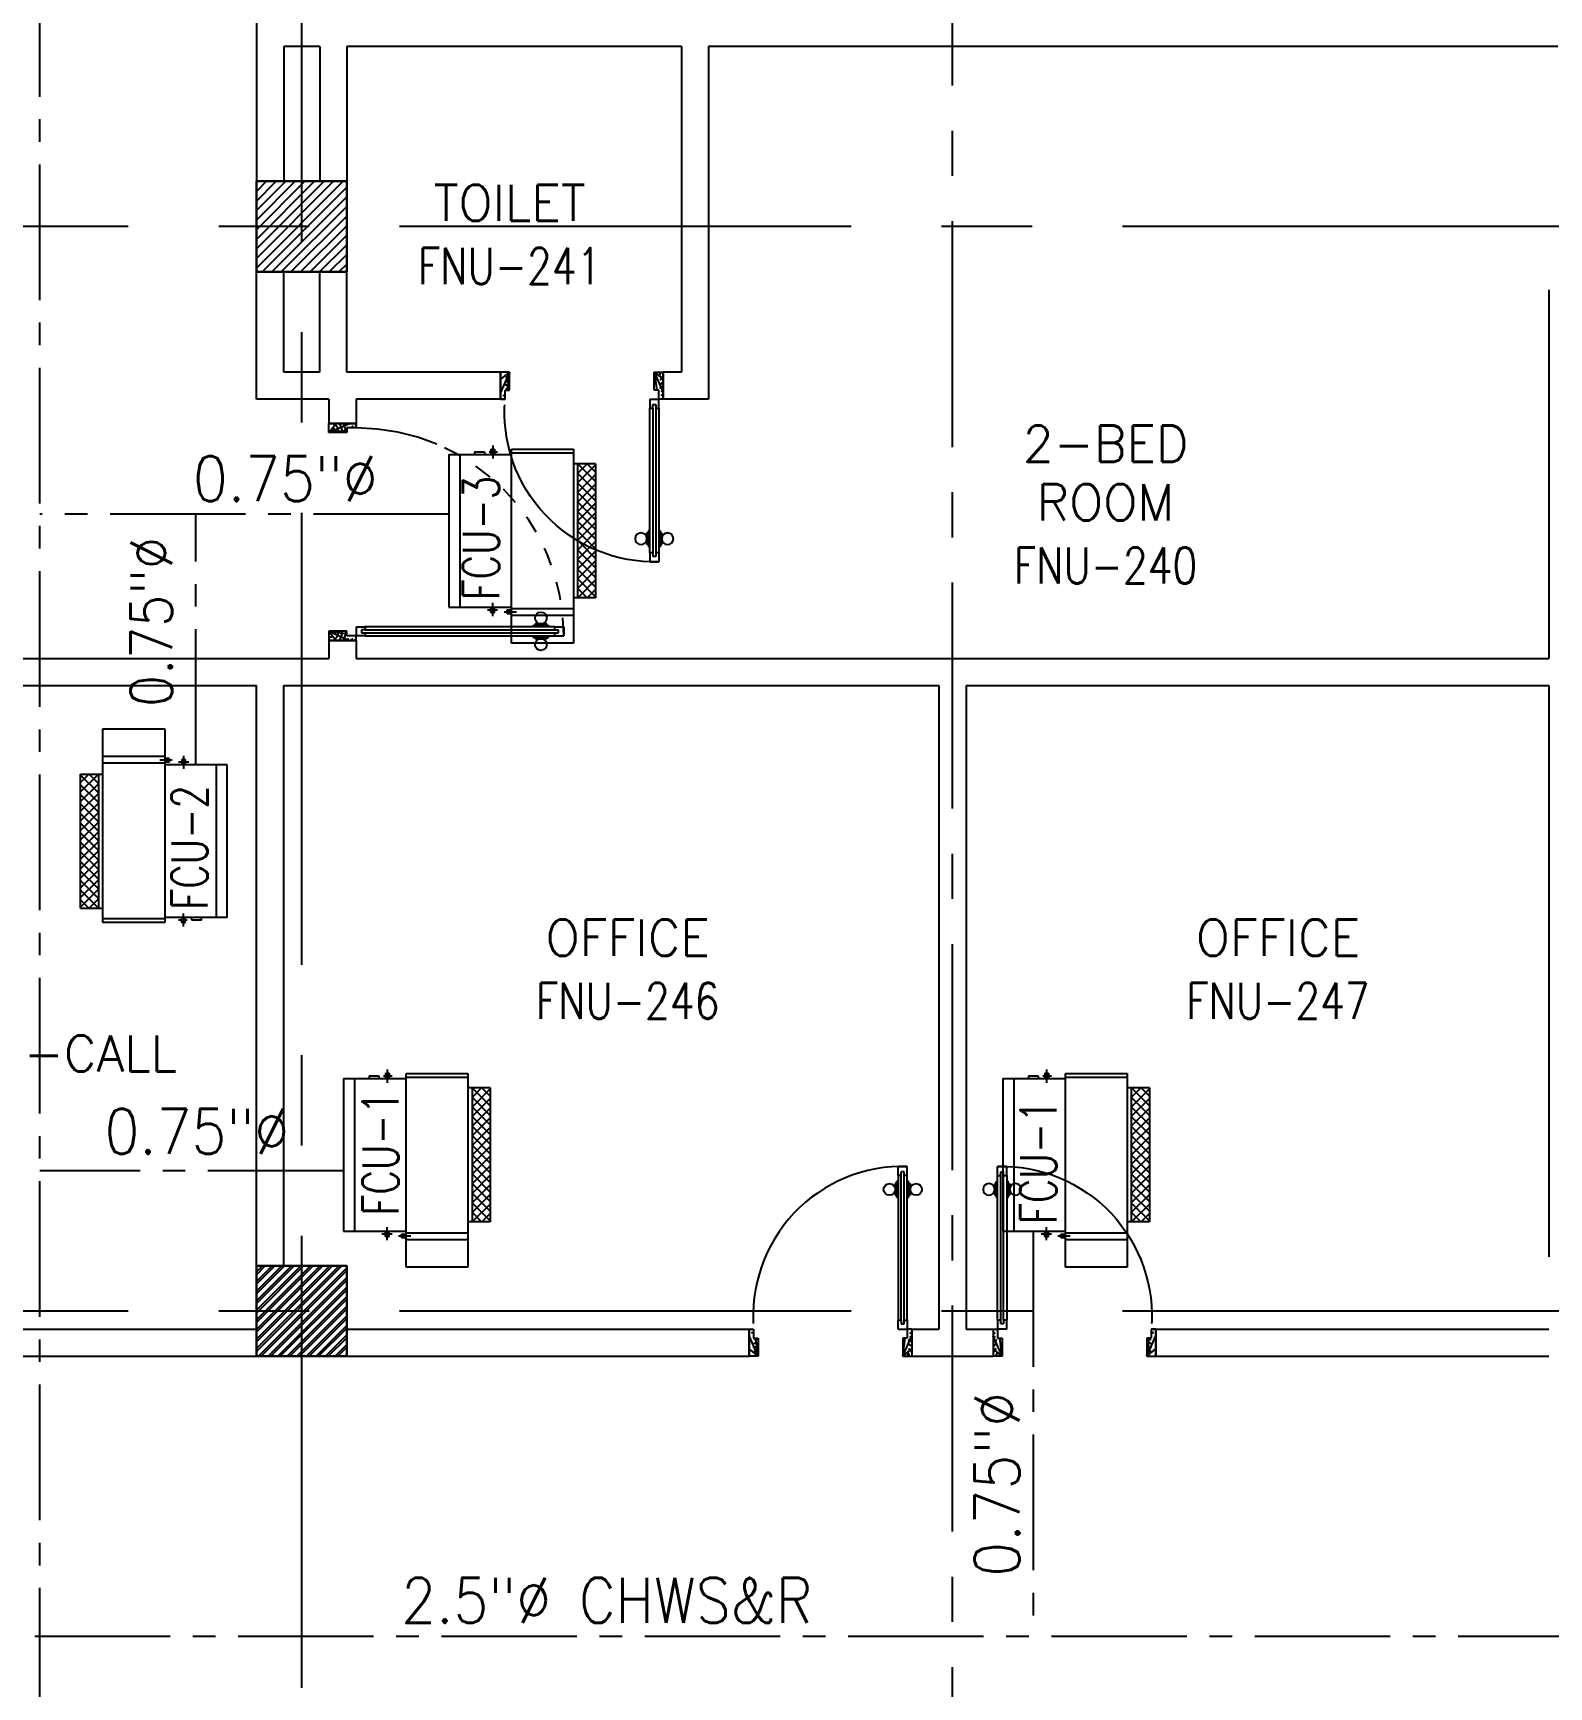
# Model space of a CAD drawing. Extents: x 417866242 to 417866469, y 43498047 to 43498124.
# Drawn here: x 417866407.63 to 417866416.02, y 43498082.73 to 43498091.88 of the extents above; entities that cross this region are included whole.
import ezdxf
from ezdxf.enums import TextEntityAlignment as Align

# ---------------------------------------------------------------- set-up
doc = ezdxf.new("R2010")
doc.units = 0
doc.header["$MEASUREMENT"] = 0
for name, pattern in [('CENTER', [2, 1.25, -0.25, 0.25, -0.25]), ('CENTER2', [1.125, 0.75, -0.125, 0.125, -0.125]), ('CENTERX2', [4, 2.5, -0.5, 0.5, -0.5]), ('HIDDEN', [0.375, 0.25, -0.125])]:
    doc.linetypes.add(name, pattern=pattern)
doc.layers.get('0').update_dxf_attribs({"linetype": 'CONTINUOUS'})
for name, color, linetype in [('AC-CH', 6, 'CENTER2'), ('AC-CHT', 2, 'CONTINUOUS'), ('AXES', 11, 'CENTERX2'), ('AXES1', 11, 'CENTER'), ('COL', 3, 'CONTINUOUS'), ('DOOR', 11, 'CONTINUOUS'), ('FCU', 6, 'CONTINUOUS'), ('HAT', 11, 'CONTINUOUS'), ('M-TEXT', 2, 'CONTINUOUS'), ('RM-NAME', 11, 'CONTINUOUS'), ('RM-NO', 11, 'CONTINUOUS'), ('WALL', 11, 'CONTINUOUS')]:
    doc.layers.add(name, color=color, linetype=linetype)
doc.styles.add('KHRS2', font='ROMANS.shx', dxfattribs={"height": 200})
doc.styles.add('ROMANS', font='ROMANS.shx', dxfattribs={"width": 0.6})

# ---------------------------------------------------------------- blocks, each defined once
blk = doc.blocks.new('DOOR90')
at = {"layer": 'DOOR', "color": 7, "linetype": 'ByBlock'}
for p, q in [((-150, 0), (0, 0)), ((-150, 0), (-150, -25)), ((0, -50), (-113.7099299924448, 0)), ((0, -50), (-40.1457343158545, 0)), ((0, -50), (0, 0)), ((-1000, -25), (-1050, -25)), ((-1050, -75), (-1050, -25)), ((-1050, -25), (-1050, -75)), ((-1000, -75), (-1050, -74.99999999947613)), ((-1000, -41.9999999999709), (-1020, -41.9999999999709)), ((-1020, -42), (-1020, -58)), ((-1000, -58), (-1020, -58)), ((-1000, -25), (-1000, -41.9999999999709)), ((-1000, -58), (-1000, -75)), ((-877.6424572214019, -17.79999999995925), (-967.6424572214019, -17.79999999995925)), ((-967.6424572214019, -25), (-967.6424572214019, -17.79999999995925)), ((-967.6424572214019, -75), (-967.6424572214019, -82.20000000004075)), ((-877.6424572214019, -82.20000000004075), (-967.6424572214019, -82.20000000004075)), ((-955.0424572214251, -8.799999999959255), (-890.2424572213786, -8.799999999959255)), ((-955.0424572214251, -17.79999999995925), (-955.0424572214251, -8.799999999959255)), ((-955.0424572214251, -17.79999999995925), (-890.2424572213786, -17.79999999995925)), ((-955.0424572214251, -82.20000000004075), (-890.2424572213786, -82.20000000004075)), ((-955.0424572214251, -82.20000000004075), (-955.0424572214251, -91.20000000004075)), ((-955.0424572214251, -91.20000000004075), (-890.2424572213786, -91.20000000004075)), ((-890.2424572213786, -17.79999999995925), (-890.2424572213786, -8.799999999959255)), ((-890.2424572213786, -82.20000000004075), (-890.2424572213786, -91.20000000004075)), ((-877.6424572214019, -25), (-877.6424572214019, -17.79999999995925)), ((-877.6424572214019, -75), (-877.6424572214019, -82.20000000004075)), ((-200, -25), (-150, -25)), ((-200, -42), (-200, -25)), ((-180, -42), (-200, -42)), ((-200, -58), (-180, -58)), ((-200, -75), (-200, -58)), ((-150, -75), (-200, -75)), ((-180, -58), (-180, -42)), ((-150, -25), (-100, -25)), ((-150, -75), (-150, -25)), ((-100, -25), (-100, -50)), ((0, -50), (-100, -36.64271395650576)), ((-100, -50), (0, -50)), ((-150, -875), (-100, -875)), ((-150, -900), (-150, -875)), ((-150, -900), (0, -900)), ((0, -900), (-150, -900)), ((0, -850), (-113.7099299924448, -900)), ((-100, -875), (-100, -850)), ((0, -850), (-100, -863.3572860434942)), ((-100, -850), (0, -850)), ((0, -850), (-40.1457343158545, -900)), ((0, -850), (0, -900))]:
    blk.add_line(p, q, dxfattribs=at)
at = {"layer": 'DOOR', "linetype": 'ByBlock'}
for p, q in [((-200, -25), (-1000, -25)), ((-200, -42), (-1000, -41.9999999999709)), ((-200, -58), (-1000, -58)), ((-1000, -75), (-200, -75))]:
    blk.add_line(p, q, dxfattribs=at)
at = {"layer": 'DOOR', "color": 7, "linetype": 'ByBlock'}
for centre in [(-922.6424572214019, 23.53094421501737), (-922.6424572214019, -123.5309442149592)]:
    blk.add_circle(centre, 32.39999999998526, dxfattribs=at)
for centre, radius, start, end in [((0, -50), 154.4019578127773, 161.1052885482714, 166.2857707768669), ((0, -50), 94.40195781277725, 148.0181880328085, 180), ((0, -50), 134.4019578127773, 158.159849394549, 169.2800236450682), ((0, -50), 114.4019578127773, 154.0838418822192, 167.37742587102), ((0, -50), 74.40195781277725, 137.7764264185456, 180), ((0, -50), 54.40195781277725, 113.2073828924446, 180), ((0, -50), 34.40195781277725, 90, 180), ((0, -50), 14.40195781277725, 90, 180), ((0, -850), 154.4019578127773, 193.7142292231331, 198.8947114517286), ((0, -850), 134.4019578127773, 190.7199763549318, 201.840150605451), ((0, -850), 94.40195781277725, 180, 211.9818119671915), ((0, -850), 74.40195781277725, 180, 222.2235735814543), ((0, -850), 54.40195781277725, 180, 246.7926171075554), ((0, -850), 34.40195781277725, 180, 270), ((0, -850), 14.40195781277725, 180, 270)]:
    blk.add_arc(centre, radius, start, end, dxfattribs=at)
at = {"layer": 'DOOR', "linetype": 'HIDDEN', "ltscale": 0.5}
blk.add_arc((-222.2222222220153, -49.99999999976717), 828.155208510499, 178.270116378131, 275.0030377036063, dxfattribs=at)
blk = doc.blocks.new('DOOR100')
at = {"layer": 'DOOR', "color": 7, "linetype": 'ByBlock'}
for p, q in [((-75.00000000011642, 1250), (-74.99999999959255, 1300.000000000029)), ((-75.00000000011642, 1300), (-25.00000000011642, 1300)), ((-25.00000000011642, 1300), (-75.00000000011642, 1300)), ((-25.00000000011642, 1250), (-25.00000000011642, 1300)), ((-91.20000000018626, 1205.042457221396), (-91.20000000018626, 1140.242457221408)), ((-82.20000000018626, 1205.042457221396), (-91.20000000018626, 1205.042457221396)), ((-82.20000000018626, 1127.642457221402), (-82.20000000018626, 1217.642457221402)), ((-75.00000000011642, 1217.642457221402), (-82.20000000018626, 1217.642457221402)), ((-82.20000000018626, 1205.042457221396), (-82.20000000018626, 1140.242457221408)), ((-58.00000000011642, 1250), (-75.00000000011642, 1250)), ((-58.00000000011642, 1250), (-58.00000000011642, 1270)), ((-42.00000000011642, 1270), (-58.00000000011642, 1270)), ((-42.00000000011642, 1250), (-42.00000000011642, 1270)), ((-25.00000000011642, 1250), (-42.00000000011642, 1250)), ((-25.00000000011642, 1217.642457221402), (-17.80000000004657, 1217.642457221402)), ((-17.80000000004657, 1127.642457221402), (-17.80000000004657, 1217.642457221402)), ((-17.80000000004657, 1205.042457221396), (-17.80000000004657, 1140.242457221408)), ((-17.80000000004657, 1205.042457221396), (-8.800000000046566, 1205.042457221396)), ((-8.800000000046566, 1205.042457221396), (-8.800000000046566, 1140.242457221408)), ((-82.20000000018626, 1140.242457221408), (-91.20000000018626, 1140.242457221408)), ((-75.00000000011642, 1127.642457221402), (-82.20000000018626, 1127.642457221402)), ((-25.00000000011642, 1127.642457221402), (-17.80000000004657, 1127.642457221402)), ((-17.80000000004657, 1140.242457221408), (-8.800000000046566, 1140.242457221408)), ((-75, 200), (-58, 200)), ((-75, 150), (-75, 200)), ((-58, 200), (-58, 180)), ((-42, 200), (-25, 200)), ((-42, 180), (-42, 200)), ((-25, 200), (-25, 150)), ((-1200, 0), (-1200, 150)), ((-1200, 150), (-1175, 150)), ((-1200, 150), (-1200, 0)), ((-1150, 0), (-1200, 113.7099299924448)), ((-1175, 150), (-1175, 100)), ((-1175, 100), (-1150, 100)), ((-1150, 0), (-1163.357286043465, 100)), ((-1150, 100), (-1150, 0)), ((-75, 150), (-25, 150)), ((-58, 180), (-42, 180)), ((-50, 0), (0, 113.7099299924448)), ((-50, 100), (-50, 0)), ((-50, 0), (-36.64271395653486, 100)), ((-25, 100), (-50, 100)), ((0, 150), (-25, 150)), ((-25, 150), (-25, 100)), ((0, 0), (0, 150)), ((0, 150), (0, 0)), ((-1150, 0), (-1200, 40.1457343158545)), ((-1150, 0), (-1200, 0)), ((-50, 0), (0, 40.1457343158545)), ((-50, 0), (0, 0))]:
    blk.add_line(p, q, dxfattribs=at)
at = {"layer": 'DOOR', "linetype": 'ByBlock'}
for p, q in [((-75.00000000011642, 1250), (-75, 200)), ((-58, 200), (-58.00000000011642, 1250)), ((-42, 200), (-42.00000000011642, 1250)), ((-25, 200), (-25.00000000011642, 1250))]:
    blk.add_line(p, q, dxfattribs=at)
at = {"layer": 'DOOR', "color": 7, "linetype": 'ByBlock'}
for centre in [(-123.5309442150756, 1172.642457221402), (23.53094421490096, 1172.642457221402)]:
    blk.add_circle(centre, 32.39999999998526, dxfattribs=at)
at = {"layer": 'DOOR', "linetype": 'HIDDEN', "ltscale": 0.5}
blk.add_arc((-24.99999999965075, 149.9999999994106), 1150.000000000618, 90, 179.9999999995831, dxfattribs=at)
at = {"layer": 'DOOR', "color": 7, "linetype": 'ByBlock'}
for centre, radius, start, end in [((-1150, 0), 154.4019578127773, 103.7142292212167, 108.8947114515936), ((-1150, 0), 134.4019578127773, 100.7199763555959, 111.8401506085482), ((-1150, 0), 94.40195781277725, 90, 121.981811965689), ((-50, 0), 94.40195781277725, 58.01818803431096, 90), ((-50, 0), 134.4019578127773, 68.15984939145177, 79.28002364440412), ((-50, 0), 114.4019578127773, 64.0838418833441, 77.3774258719247), ((-50, 0), 154.4019578127773, 71.10528854840643, 76.28577077878333), ((-1150, 0), 74.40195781277725, 90, 132.2235735847074), ((-1150, 0), 54.40195781277725, 90, 156.7926171089788), ((-1150, 0), 34.40195781277725, 90, 180), ((-1150, 0), 14.40195781277725, 90, 180), ((-50, 0), 74.40195781277725, 47.7764264152926, 90), ((-50, 0), 54.40195781277725, 23.20738289102122, 90), ((-50, 0), 34.40195781277725, 0, 90), ((-50, 0), 14.40195781277725, 0, 90)]:
    blk.add_arc(centre, radius, start, end, dxfattribs=at)
blk = doc.blocks.new('COL50')
at = {"layer": 'COL'}
blk.add_lwpolyline([(-249.9999999999709, 250), (-249.9999999999418, -250), (250, -250), (249.9999999999709, 250)], close=True, dxfattribs=at)
blk = doc.blocks.new('*X62')
at = {"color": 0}
for p, q in [((245928.5557043091, 155507.2760600793), (246411.0136180414, 155989.7339738117)), ((245928.5557043091, 155560.3090686683), (246357.9806094524, 155989.7339738117)), ((245928.5557043091, 155613.3420772573), (246304.9476008634, 155989.7339738117)), ((245928.5557043091, 155666.3750858463), (246251.9145922745, 155989.7339738117)), ((245928.5557043091, 155719.4080944353), (246198.8815836855, 155989.7339738117)), ((245928.5557043091, 155772.4411030243), (246145.8485750965, 155989.7339738117)), ((245928.5557043091, 155825.4741116133), (246092.8155665075, 155989.7339738117)), ((245928.5557043091, 155878.5071202023), (246039.7825579185, 155989.7339738117)), ((245928.5557043091, 155931.5401287913), (245986.7495493295, 155989.7339738117)), ((245964.0466266304, 155489.7339738117), (246428.5557043091, 155954.2430514903)), ((246017.0796352194, 155489.7339738117), (246428.5557043091, 155901.2100429013)), ((246070.1126438084, 155489.7339738117), (246428.555704309, 155848.1770343123)), ((246123.1456523974, 155489.7339738117), (246428.555704309, 155795.1440257233)), ((246176.1786609864, 155489.7339738117), (246428.555704309, 155742.1110171343)), ((246229.2116695754, 155489.7339738117), (246428.555704309, 155689.0780085453)), ((246282.2446781644, 155489.7339738117), (246428.555704309, 155636.0449999563)), ((246335.2776867533, 155489.7339738117), (246428.555704309, 155583.0119913673)), ((246388.3106953423, 155489.7339738117), (246428.555704309, 155529.9789827784))]:
    blk.add_line(p, q, dxfattribs=at)
blk = doc.blocks.new('*X63')
at = {"color": 0}
for p, q in [((245928.5557043091, 149514.5460895233), (246403.7435885974, 149989.7339738117)), ((245928.5557043091, 149567.5790981123), (246350.7105800085, 149989.7339738117)), ((245928.5557043091, 149620.6121067013), (246297.6775714195, 149989.7339738117)), ((245928.5557043091, 149673.6451152903), (246244.6445628305, 149989.7339738117)), ((245928.5557043091, 149726.6781238793), (246191.6115542415, 149989.7339738117)), ((245928.5557043091, 149779.7111324683), (246138.5785456525, 149989.7339738117)), ((245928.5557043091, 149832.7441410573), (246085.5455370635, 149989.7339738117)), ((245928.5557043091, 149885.7771496463), (246032.5125284745, 149989.7339738117)), ((245928.5557043091, 149938.8101582353), (245979.4795198855, 149989.7339738117)), ((245956.7765971864, 149489.7339738117), (246428.555704309, 149961.5130809343)), ((246009.8096057754, 149489.7339738117), (246428.555704309, 149908.4800723453)), ((246062.8426143644, 149489.7339738117), (246428.555704309, 149855.4470637563)), ((246115.8756229534, 149489.7339738117), (246428.555704309, 149802.4140551673)), ((246168.9086315424, 149489.7339738117), (246428.555704309, 149749.3810465783)), ((246221.9416401314, 149489.7339738117), (246428.555704309, 149696.3480379893)), ((246274.9746487204, 149489.7339738117), (246428.555704309, 149643.3150294003)), ((246328.0076573094, 149489.7339738117), (246428.555704309, 149590.2820208113)), ((246381.0406658984, 149489.7339738117), (246428.555704309, 149537.2490122223))]:
    blk.add_line(p, q, dxfattribs=at)
blk = doc.blocks.new('*X51')
at = {"color": 0}
for p, q in [((203888.5557043092, 149529.7219005934), (204348.5677775275, 149989.7339738117)), ((203888.5557043092, 149582.7549091823), (204295.5347689385, 149989.7339738117)), ((203888.5557043092, 149635.7879177713), (204242.5017603496, 149989.7339738117)), ((203888.5557043092, 149688.8209263603), (204189.4687517605, 149989.7339738117)), ((203888.5557043092, 149741.8539349493), (204136.4357431715, 149989.7339738117)), ((203888.5557043092, 149794.8869435383), (204083.4027345826, 149989.7339738117)), ((203888.5557043092, 149847.9199521273), (204030.3697259936, 149989.7339738117)), ((203888.5557043092, 149900.9529607163), (203977.3367174046, 149989.7339738117)), ((203888.5557043092, 149953.9859693053), (203924.3037088156, 149989.7339738117)), ((203901.6007861165, 149489.7339738117), (204388.5557043091, 149976.6888920043)), ((203954.6337947055, 149489.7339738117), (204388.5557043091, 149923.6558834153)), ((204007.6668032945, 149489.7339738117), (204388.5557043091, 149870.6228748263)), ((204060.6998118835, 149489.7339738117), (204388.5557043091, 149817.5898662373)), ((204113.7328204725, 149489.7339738117), (204388.5557043091, 149764.5568576483)), ((204166.7658290615, 149489.7339738117), (204388.5557043091, 149711.5238490594)), ((204219.7988376505, 149489.7339738117), (204388.5557043091, 149658.4908404704)), ((204272.8318462395, 149489.7339738117), (204388.5557043091, 149605.4578318814)), ((204325.8648548285, 149489.7339738117), (204388.5557043091, 149552.4248232924)), ((204378.8978634174, 149489.7339738117), (204388.5557043091, 149499.3918147034))]:
    blk.add_line(p, q, dxfattribs=at)
blk = doc.blocks.new('*X29')
at = {"color": 0}
for p, q in [((16890.47746209932, -2466.570672882412), (16943.4517006644, -2413.596434317336)), ((16890.47746209932, -2519.603681471403), (16990.47746209933, -2419.603681471401)), ((16990.47746209933, -2565.49912589376), (16890.47746209932, -2465.499125893757)), ((16990.47746209933, -2512.466117304769), (16891.6077791119, -2413.596434317336)), ((16990.47746209933, -2459.433108715778), (16944.64078770089, -2413.596434317336)), ((16890.47746209932, -2572.636690060394), (16990.47746209933, -2472.636690060392)), ((16990.47746209933, -2618.532134482751), (16890.47746209932, -2518.532134482748)), ((16890.47746209932, -2625.669698649385), (16990.47746209933, -2525.669698649383)), ((16990.47746209933, -2671.565143071742), (16890.47746209932, -2571.565143071739)), ((16890.47746209932, -2678.702707238376), (16990.47746209933, -2578.702707238374)), ((16990.47746209933, -2724.598151660733), (16890.47746209932, -2624.59815166073)), ((16890.47746209932, -2731.735715827367), (16990.47746209933, -2631.735715827365)), ((16990.47746209933, -2777.631160249724), (16890.47746209932, -2677.631160249721)), ((16890.47746209932, -2784.768724416358), (16990.47746209933, -2684.768724416357)), ((16990.47746209933, -2830.664168838715), (16890.47746209932, -2730.664168838713)), ((16890.47746209932, -2837.801733005349), (16990.47746209933, -2737.801733005348)), ((16990.47746209933, -2883.697177427706), (16890.47746209932, -2783.697177427704)), ((16890.47746209932, -2890.83474159434), (16990.47746209933, -2790.834741594339)), ((16990.47746209933, -2936.730186016697), (16890.47746209932, -2836.730186016694)), ((16890.47746209932, -2943.867750183331), (16990.47746209933, -2843.86775018333)), ((16990.47746209933, -2989.763194605689), (16890.47746209932, -2889.763194605686)), ((16890.47746209932, -2996.900758772323), (16990.47746209933, -2896.900758772321)), ((16990.47746209933, -3042.796203194679), (16890.47746209932, -2942.796203194677)), ((16890.47746209932, -3049.933767361314), (16990.47746209933, -2949.933767361312)), ((16990.47746209933, -3095.82921178367), (16890.47746209932, -2995.829211783668)), ((16890.47746209932, -3102.966775950305), (16990.47746209933, -3002.966775950303)), ((16990.47746209933, -3148.862220372662), (16890.47746209932, -3048.862220372659)), ((16943.52866745501, -3154.946434317336), (16890.47746209932, -3101.89522896165)), ((16891.53081232129, -3154.946434317336), (16990.47746209933, -3055.999784539294)), ((16944.56382091028, -3154.946434317336), (16990.47746209933, -3109.032793128285))]:
    blk.add_line(p, q, dxfattribs=at)
blk = doc.blocks.new('WHE06')
at = {"color": 3}
for p, q in [((688.9750000238419, 621.5), (346.0749999880791, 621.5)), ((346.0749999880791, 621.5), (346.0749999880791, 469.1000000014901)), ((688.9750000238419, 469.1000000014901), (688.9750000238419, 621.5)), ((242.1000000238419, 472.1842434704304), (242.1000000238419, 399.4801759719849)), ((321.0749999880791, 457.6499999985099), (321.0749999880791, 437.6499999985099)), ((321.0749999880791, 457.6499999985099), (346.0749999880791, 457.6499999985099)), ((60.32499998807907, -422.25), (60.32499998807907, 422.25)), ((212.2971614003181, 437.25), (269.0589052438736, 437.25)), ((232.1000000238419, 452.25), (232.1000000238419, 422.25)), ((232.1000000238419, 452.25), (252.1000000238419, 452.25)), ((252.1000000238419, 452.25), (252.1000000238419, 422.25)), ((304.9940044879913, 447.6499999985099), (373.2827185988426, 447.6499999985099)), ((321.0749999880791, 437.6499999985099), (346.0749999880791, 437.6499999985099)), ((346.0749999880791, 430.4178223386407), (688.9750000238419, 430.4178223386407)), ((811.1999999880791, 370.6749999970198), (688.9750000238419, 370.6749999970198)), ((711.1999999880791, -370.6749999970198), (711.1999999880791, 370.6749999970198)), ((811.1999999880791, -370.6749999970198), (811.1999999880791, 370.6749999970198)), ((141.6357128024101, -437.25), (141.6357128024101, -422.25)), ((141.6357128024101, -437.25), (196.5700032711029, -437.25)), ((196.5700032711029, -437.25), (196.5700032711029, -422.25)), ((221.3790392279625, -437.25), (269.0589052438736, -437.25)), ((232.1000000238419, -452.25), (232.1000000238419, -422.25)), ((232.1000000238419, -452.25), (252.1000000238419, -452.25)), ((242.1000000238419, -472.1842434704304), (242.1000000238419, -399.4801759719849)), ((252.1000000238419, -452.25), (252.1000000238419, -422.25)), ((346.0749999880791, -430.4178223386407), (688.9750000238419, -430.4178223386407)), ((811.1999999880791, -370.6749999970198), (688.9750000238419, -370.6749999970198))]:
    blk.add_line(p, q, dxfattribs=at)
at = {"color": 6}
for p, q in [((346.0749999880791, 469.1000000014901), (346.0749999880791, -450.8250000029802)), ((688.9750000238419, 469.1000000014901), (346.0749999880791, 469.1000000014901)), ((688.9750000238419, -450.8250000029802), (688.9750000238419, 469.1000000014901)), ((0, -422.25), (0, 422.25)), ((0, 422.25), (346.0749999880791, 422.25)), ((0, -422.25), (346.0749999880791, -422.25)), ((346.0749999880791, -450.8250000029802), (688.9750000238419, -450.8250000029802))]:
    blk.add_line(p, q, dxfattribs=at)
at = {"color": 11}
blk.add_blockref('*X29', (-16179.27746212482, 2784.271434314549), dxfattribs=at)
blk = doc.blocks.new('RM1')
at = {"layer": 'RM-NAME', "style": 'ROMANS'}
for tag, p in [('ROOMNAME1', (0, 323.8095238059759)), ('ROOMNAME2', (0, 0))]:
    blk.add_attdef(tag, text='', height=200, dxfattribs=at).set_placement(p, align=Align.MIDDLE)

msp = doc.modelspace()

# ---------------------------------------------------------------- linework, layer by layer
at = {"layer": 'AC-CH'}
for p, q in [((417866407.6716723, 43498062.27693807), (417866407.6716724, 43498102.88261602)), ((417866409.9353841, 43498089.21640478), (417866407.6716723, 43498089.21640478)), ((417866408.5355233, 43498087.83075799), (417866408.5355233, 43498089.21640478)), ((417866409.3515025, 43498085.58438385), (417866407.6716724, 43498085.58438385)), ((417866413.1671137, 43498085.25036692), (417866413.1671137, 43498083.00872632)), ((417866455.6432198, 43498083.00872632), (417866399.3521161, 43498083.00872632))]:
    msp.add_line(p, q, dxfattribs=at)
at = {"layer": 'AXES'}
for p, q in [((417866409.1210165, 43498046.72449277), (417866409.1210165, 43498123.53716789)), ((417866468.1610165, 43498090.80878641), (417866400.1210165, 43498090.80878641)), ((417866468.1610165, 43498084.80878641), (417866400.1210165, 43498084.80878641))]:
    msp.add_line(p, q, dxfattribs=at)
at = {"layer": 'AXES1'}
msp.add_line((417866412.7210165, 43498053.58878641), (417866412.7210165, 43498112.40878641), dxfattribs=at)
at = {"layer": 'WALL', "linetype": 'ByBlock'}
for p, q in [((417866408.8710165, 43498091.95378641), (417866408.8710165, 43498091.05878641)), ((417866409.0210165, 43498091.80378641), (417866409.0210165, 43498091.05878641)), ((417866409.2210165, 43498091.80378641), (417866409.2210165, 43498091.05878641)), ((417866409.3710165, 43498091.80378641), (417866409.3710165, 43498091.05878641)), ((417866411.2210165, 43498091.80378641), (417866411.2210165, 43498090.00378641)), ((417866411.3710165, 43498091.80378641), (417866411.3710165, 43498089.85378641)), ((417866410.2210165, 43498090.00378641), (417866410.2210165, 43498089.85378641)), ((417866411.1210165, 43498090.00378641), (417866411.1210165, 43498089.85378641)), ((417866409.2710165, 43498089.85378641), (417866409.2710165, 43498089.71928641)), ((417866409.4210165, 43498089.85378641), (417866409.4210165, 43498089.71928641)), ((417866409.2710165, 43498089.71928641), (417866409.4210165, 43498089.71928641)), ((417866409.2710165, 43498088.51928641), (417866409.4210165, 43498088.51928641)), ((417866409.2710165, 43498088.51928641), (417866409.2710165, 43498088.41878641)), ((417866409.4210165, 43498088.51928641), (417866409.4210165, 43498088.41878641))]:
    msp.add_line(p, q, dxfattribs=at)
at = {"layer": 'WALL'}
for p, q in [((417866409.2210165, 43498091.80378641), (417866409.0210165, 43498091.80378641)), ((417866411.2210165, 43498091.80378641), (417866409.3710165, 43498091.80378641)), ((417866416.0710165, 43498091.80378641), (417866411.3710165, 43498091.80378641)), ((417866408.8710165, 43498089.85378641), (417866408.8710165, 43498090.55878641)), ((417866409.0210165, 43498090.00378641), (417866409.0210165, 43498090.55878641)), ((417866409.2210165, 43498090.00378641), (417866409.2210165, 43498090.55878641)), ((417866409.3710165, 43498090.00378641), (417866409.3710165, 43498090.55878641)), ((417866416.0210165, 43498090.45878641), (417866416.0210165, 43498088.41878641)), ((417866409.2210165, 43498090.00378641), (417866409.0210165, 43498090.00378641)), ((417866410.2210165, 43498090.00378641), (417866409.3710165, 43498090.00378641)), ((417866411.2210165, 43498090.00378641), (417866411.1210165, 43498090.00378641)), ((417866409.2710165, 43498089.85378641), (417866408.8710165, 43498089.85378641)), ((417866410.2210165, 43498089.85378641), (417866409.4210165, 43498089.85378641)), ((417866411.3710165, 43498089.85378641), (417866411.1210165, 43498089.85378641)), ((417866407.0700894, 43498088.41878641), (417866409.2710165, 43498088.41878641)), ((417866409.4210165, 43498088.41878641), (417866416.0210165, 43498088.41878641)), ((417866407.0700894, 43498088.26878641), (417866408.8710165, 43498088.26878641)), ((417866408.8710165, 43498085.05878641), (417866408.8710165, 43498088.26878641)), ((417866409.0210165, 43498088.26878641), (417866412.6460165, 43498088.26878641)), ((417866409.0210165, 43498085.05878641), (417866409.0210165, 43498088.26878641)), ((417866412.6460165, 43498088.26878641), (417866412.6460165, 43498084.70878641)), ((417866412.7960165, 43498088.26878641), (417866412.7960165, 43498084.70878641)), ((417866412.7960165, 43498088.26878641), (417866416.0210165, 43498088.26878641)), ((417866413.8460166, 43498088.26878641), (417866415.1710165, 43498088.26878641)), ((417866416.0210165, 43498088.26878641), (417866416.0210165, 43498085.10878641)), ((417866405.5709894, 43498084.70878641), (417866408.8710165, 43498084.70878641)), ((417866409.3710165, 43498084.70878641), (417866411.5960172, 43498084.70878071)), ((417866411.5960172, 43498084.70878071), (417866411.5960181, 43498084.55878071)), ((417866412.4960165, 43498084.70878641), (417866412.4960175, 43498084.55878641)), ((417866412.4960165, 43498084.70878641), (417866412.6460165, 43498084.70878641)), ((417866412.7960165, 43498084.70878641), (417866412.9460165, 43498084.70878641)), ((417866412.9460165, 43498084.70878641), (417866412.9460155, 43498084.55878641)), ((417866413.846016, 43498084.70878641), (417866413.8460151, 43498084.55878641)), ((417866413.846016, 43498084.70878641), (417866416.0210165, 43498084.70878641)), ((417866402.1710165, 43498084.55878641), (417866408.8710165, 43498084.55878641)), ((417866409.3710165, 43498084.55878641), (417866411.5960181, 43498084.55878071)), ((417866412.4960175, 43498084.55878641), (417866412.9460155, 43498084.55878641)), ((417866413.8460151, 43498084.55878641), (417866416.0210165, 43498084.55878641))]:
    msp.add_line(p, q, dxfattribs=at)

# ---------------------------------------------------------------- block references
at = {"layer": 'COL', "yscale": 0.001000002026557922, "zscale": 0.001}
for p, xscale in [((417866409.1210165, 43498090.80878641), -0.0009999871253967285), ((417866409.1210165, 43498090.80878641), 0.0009999871253967285), ((417866409.1210165, 43498084.80878641), -0.0009999871253967285), ((417866409.1210165, 43498084.80878641), 0.0009999871253967285)]:
    msp.add_blockref('COL50', p, dxfattribs=dict(at, xscale=xscale))
at = {"layer": 'DOOR', "color": 0, "linetype": 'ByBlock', "yscale": 0.001000002026557922, "zscale": 0.001}
for name, p, xscale, rotation in [('DOOR90', (417866411.1210165, 43498090.00378641), -0.001000002026557922, 270), ('DOOR100', (417866409.2710165, 43498088.51928641), 0.001000002026557922, 270), ('DOOR90', (417866412.4960175, 43498084.55878641), 0.001000002026557922, 270), ('DOOR90', (417866412.9460155, 43498084.55878641), -0.001000002026557922, 90)]:
    msp.add_blockref(name, p, dxfattribs=dict(at, xscale=xscale, rotation=rotation))
at = {"layer": 'FCU', "linetype": 'ByBlock', "xscale": -0.0009999871253967285, "yscale": 0.001000002026557922, "zscale": 0.001, "rotation": 180}
for p in [(417866409.9353841, 43498089.12548193), (417866409.3515025, 43498085.67261778), (417866412.9993744, 43498085.67261778)]:
    msp.add_blockref('WHE06', p, dxfattribs=at)
at = {"layer": 'FCU', "linetype": 'ByBlock', "xscale": -0.0009999871253967285, "yscale": 0.001000002026557922, "zscale": 0.001}
msp.add_blockref('WHE06', (417866408.7085586, 43498087.40850714), dxfattribs=at)
at = {"layer": 'HAT', "xscale": 0.0009999871253967285, "yscale": 0.001000002026557922, "zscale": 0.001}
for name, p in [('*X62', (417866162.9424608, 43497935.06905244)), ('*X63', (417866162.9424608, 43497935.06905244)), ('*X51', (417866204.9824608, 43497935.06905244))]:
    msp.add_blockref(name, p, dxfattribs=at)
at = {"layer": 'RM-NO'}
ref = msp.add_blockref('RM1', (417866410.2711236, 43498090.93997571), dxfattribs=dict(at, xscale=-0.0009999871253967285, yscale=0.001000002026557922, zscale=0.001))
ref.add_attrib('ROOMNO', 'FNU-241', dxfattribs={"height": 0.2, "style": 'ROMANS', "width": 0.8}).set_placement((417866410.2711236, 43498090.58997571), align=Align.MIDDLE)
ref.add_attrib('ROOMNAME2', 'TOILET', dxfattribs={"layer": 'RM-NAME', "height": 0.2, "style": 'ROMANS'}).set_placement((417866410.2711236, 43498090.93997571), align=Align.MIDDLE)
ref = msp.add_blockref('RM1', (417866413.5681196, 43498089.28313496), dxfattribs=dict(at, xscale=0.0009999871253967285, yscale=0.001000002026557922, zscale=0.001))
ref.add_attrib('ROOMNO', 'FNU-240', dxfattribs={"height": 0.2, "style": 'ROMANS', "width": 0.8}).set_placement((417866413.5681196, 43498088.93313496), align=Align.MIDDLE)
ref.add_attrib('ROOMNAME2', 'ROOM', dxfattribs={"layer": 'RM-NAME', "height": 0.2, "style": 'ROMANS'}).set_placement((417866413.5681196, 43498089.28313496), align=Align.MIDDLE)
ref.add_attrib('ROOMNAME1', '2-BED', dxfattribs={"layer": 'RM-NAME', "height": 0.2, "style": 'ROMANS'}).set_placement((417866413.5681196, 43498089.60694449), align=Align.MIDDLE)
ref = msp.add_blockref('RM1', (417866410.9240097, 43498086.87450032), dxfattribs=dict(at, xscale=0.0009999871253967285, yscale=0.001000002026557922, zscale=0.001))
ref.add_attrib('ROOMNO', 'FNU-246', dxfattribs={"height": 0.2, "style": 'ROMANS', "width": 0.8}).set_placement((417866410.9240097, 43498086.52450032), align=Align.MIDDLE)
ref.add_attrib('ROOMNAME2', 'OFFICE', dxfattribs={"layer": 'RM-NAME', "height": 0.2, "style": 'ROMANS'}).set_placement((417866410.9240097, 43498086.87450032), align=Align.MIDDLE)
ref = msp.add_blockref('RM1', (417866414.5220245, 43498086.87450032), dxfattribs=dict(at, xscale=0.0009999871253967285, yscale=0.001000002026557922, zscale=0.001))
ref.add_attrib('ROOMNO', 'FNU-247', dxfattribs={"height": 0.2, "style": 'ROMANS', "width": 0.8}).set_placement((417866414.5220245, 43498086.52450032), align=Align.MIDDLE)
ref.add_attrib('ROOMNAME2', 'OFFICE', dxfattribs={"layer": 'RM-NAME', "height": 0.2, "style": 'ROMANS'}).set_placement((417866414.5220245, 43498086.87450032), align=Align.MIDDLE)
ref = msp.add_blockref('RM1', (417866407.0686763, 43498086.21466505), dxfattribs=dict(at, xscale=0.0009999871253967285, yscale=0.001000002026557922, zscale=0.001))
ref.add_attrib('ROOMNO', 'FNU-245', dxfattribs={"height": 0.2, "style": 'ROMANS', "width": 0.8}).set_placement((417866407.0686763, 43498085.86466505), align=Align.MIDDLE)
ref.add_attrib('ROOMNAME1', "DOCTOR'S ON-CALL", dxfattribs={"layer": 'RM-NAME', "height": 0.2, "style": 'ROMANS'}).set_placement((417866407.0936509, 43498086.23405179), align=Align.MIDDLE)

# ---------------------------------------------------------------- texts
at = {"layer": 'AC-CHT', "style": 'KHRS2', "width": 0.9}
for s, p in [('0.75"%%C', (417866409.0296597, 43498089.41350213)), ('0.75"%%C', (417866408.5401978, 43498085.80294455)), ('2.5"%%C CHWS&R', (417866410.8089742, 43498083.20872673))]:
    msp.add_text(s, height=0.25, dxfattribs=at).set_placement(p, align=Align.MIDDLE)
for height, p in [(0.23, (417866408.2887013, 43498088.62089635)), (0.25, (417866412.9671162, 43498083.85053484))]:
    msp.add_text('0.75"%%C', height=height, rotation=90, dxfattribs=at).set_placement(p, align=Align.MIDDLE)
at = {"layer": 'M-TEXT', "style": 'ROMANS', "width": 0.75}
for s, p in [('FCU-3', (417866410.2124529, 43498088.74080102)), ('FCU-1', (417866409.6564917, 43498085.33762155)), ('FCU-1', (417866413.296135, 43498085.29019302))]:
    msp.add_text(s, height=0.2, rotation=90, dxfattribs=at).set_placement(p)
at = {"layer": 'M-TEXT', "linetype": 'ByBlock', "style": 'ROMANS', "width": 0.75}
msp.add_text('FCU-2', height=0.2, rotation=90, dxfattribs=at).set_placement((417866408.6001154, 43498087.02921765))

doc.saveas('drawing.dxf')
